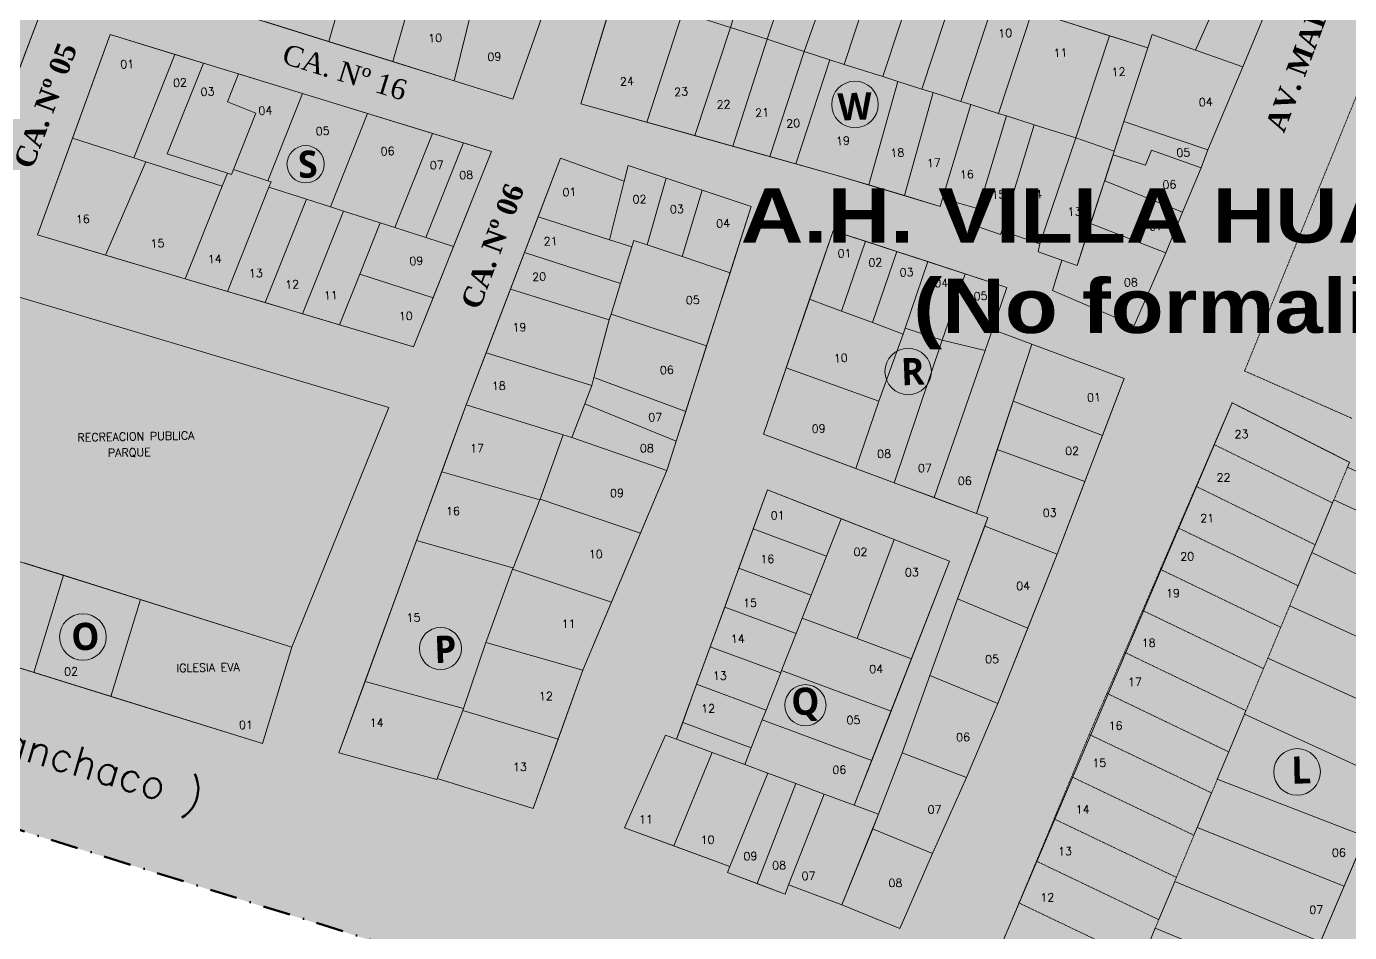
# Model space of a CAD drawing. Header units: millimetres. Extents: x -12449005 to 6504000, y 604360 to 27735491.
# Drawn here: x 712895.5 to 713139.6, y 9106718.8 to 9106885.8 of the extents above; entities that cross this region are included whole.
import ezdxf
from ezdxf.enums import TextEntityAlignment as Align

# ---------------------------------------------------------------- set-up
doc = ezdxf.new("R2010")
doc.units = ezdxf.units.MM
doc.header["$MEASUREMENT"] = 0
doc.header["$PDMODE"] = 3
doc.header["$PDSIZE"] = 0.5
for name, pattern in [('DASHDOTX2', [50.8, 25.4, -12.7, 0, -12.7]), ('HIDDEN', [9.525, 6.35, -3.175]), ('HIDDEN2', [0.1875, 0.125, -0.0625])]:
    doc.linetypes.add(name, pattern=pattern)
doc.layers.get('0').update_dxf_attribs({"lineweight": 15})
for name, color, linetype in [('_CALLES', 251, 'Continuous'), ('_CALLES_PRINCIPALES', 7, 'Continuous'), ('_LOTE_INFORMAL', 7, 'Continuous'), ('_LOTE_TEX_NUMLOT_INFORMAL', 251, 'Continuous'), ('_MANZANA_TEX_LETMAN_INFORMAL', 133, 'Continuous'), ('NUEVA ESPERANZA II', 160, 'Continuous')]:
    doc.layers.add(name, color=color, linetype=linetype)
for name, color, linetype, lineweight in [('A_LIMITES SECTORES', 1, 'DASHDOTX2', 50), ('JL - LOTE PRESCRITO', 190, 'Continuous', 30), ('JL - LOTES EXCEPTUADO', 33, 'Continuous', 30)]:
    doc.layers.add(name, color=color, linetype=linetype, lineweight=lineweight)
doc.styles.add('cota100', font='trebuc.ttf')
doc.styles.add('ROMANS', font='romans.shx')
doc.styles.get("Standard").update_dxf_attribs({"font": 'arial.ttf'})
doc.dimstyles.new('COTA _100', dxfattribs={"dimscale": 1.26, "dimtxt": 0.95, "dimasz": 0.04, "dimexe": 0.06, "dimexo": 0.1, "dimgap": 0.04, "dimtad": 0, "dimzin": 1, "dimdsep": 46, "dimtxsty": 'cota100', "dimblk": 'ARCHTICK', "dimcen": 0.09, "dimdle": 0.06, "dimse1": 1, "dimse2": 1, "dimsd1": 1, "dimsd2": 1, "dimclrd": 256, "dimclre": 178, "dimclrt": 7, "dimaunit": 1, "dimadec": 3, "dimazin": 0, "dimtfac": 1, "dimtmove": 2, "dimatfit": 2, "dimldrblk": 'ARCHTICK', "dimfxl": 1, "dimarcsym": 0})

# ---------------------------------------------------------------- blocks, each defined once
blk = doc.blocks.new('*D51')
at = {"layer": 'DEFPOINTS', "color": 0, "ltscale": 0.3, "transparency": 16777216}
for p in [(711798.11, 9107297.2, 0), (638644.95, 8884680.95), (638646.1, 8884680.58, 0)]:
    blk.add_point(p, dxfattribs=at)
at = {"layer": 'JL - LOTE PRESCRITO', "color": 7, "ltscale": 0.3, "transparency": 16777216, "insert": (1552507.84, 18611954.35), "char_height": 1.425, "attachment_point": 5, "rotation": 71.8094, "style": 'cota100'}
blk.add_mtext('234327.50', dxfattribs=at)
blk = doc.blocks.new('_ARCHTICK')
at = {"color": 0, "linetype": 'ByBlock', "const_width": 0.15}
blk.add_lwpolyline([(-0.5, -0.5), (0.5, 0.5)], dxfattribs=at)
blk = doc.blocks.new('*D53')
at = {"layer": 'DEFPOINTS', "color": 0, "ltscale": 0.3, "transparency": 16777216}
for p in [(711952.33, 9107351.33, 0), (711966.31, 9107342.82), (711965.47, 9107341.68, 0)]:
    blk.add_point(p, dxfattribs=at)
at = {"layer": 'JL - LOTE PRESCRITO', "color": 7, "ltscale": 0.3, "transparency": 16777216, "insert": (6503997.51, 4786217.92), "char_height": 1.425, "attachment_point": 5, "rotation": 323.7083, "style": 'cota100'}
blk.add_mtext('16.31', dxfattribs=at)
blk = doc.blocks.new('*D73')
at = {"layer": 'DEFPOINTS', "color": 0, "linetype": 'HIDDEN', "ltscale": 0.3, "transparency": 16777216}
for p in [(712012.2, 9107605.85, 0), (712011.73, 9107605.05, 0), (4170697.19, 7066169.49, 0)]:
    blk.add_point(p, dxfattribs=at)
at = {"layer": 'NUEVA ESPERANZA II', "color": 7, "linetype": 'HIDDEN', "lineweight": 0, "ltscale": 0.3, "transparency": 16777216, "insert": (2441354.93, 8086888.07, 0), "char_height": 1.197, "attachment_point": 5, "rotation": 329.4494, "style": 'cota100'}
blk.add_mtext('4016212.68', dxfattribs=at)
blk = doc.blocks.new('*D76')
at = {"layer": 'DEFPOINTS', "color": 0, "linetype": 'HIDDEN', "ltscale": 0.3, "transparency": 16777216}
for p in [(712060.23, 9107364.32, 0), (4611601.15, 6212854.71, 0), (4611601.67, 6212855.42, 0)]:
    blk.add_point(p, dxfattribs=at)
at = {"layer": 'NUEVA ESPERANZA II', "color": 7, "linetype": 'HIDDEN', "lineweight": 0, "ltscale": 0.3, "transparency": 16777216, "insert": (2661831.21, 7660110.22, 0), "char_height": 1.197, "attachment_point": 5, "rotation": 323.4146, "style": 'cota100'}
blk.add_mtext('4856398.38', dxfattribs=at)
blk = doc.blocks.new('*D277')
at = {"layer": 'DEFPOINTS', "color": 0, "ltscale": 0.3, "transparency": 16777216}
for p in [(5920851.92, 23470790.36), (5920853.1, 23470789.93, 0), (712025.22, 9107418.43, 0)]:
    blk.add_point(p, dxfattribs=at)
at = {"layer": 'JL - LOTES EXCEPTUADO', "color": 7, "ltscale": 0.3, "transparency": 16777216, "insert": (-3004046.3, 604365.52), "char_height": 1.425, "attachment_point": 5, "rotation": 70.067, "style": 'cota100'}
blk.add_mtext('15278688.71', dxfattribs=at)

msp = doc.modelspace()

# ---------------------------------------------------------------- hatches: boundary and pattern name
at = {"true_color": 0x474f51, "transparency": 33554534}
h = msp.add_hatch(color=251, dxfattribs=at)
h.dxf.hatch_style = 1
h.paths.add_polyline_path([(712887.487, 9107114.643), (712846.745, 9107131.336), (712752.994, 9106781.896), (713120.298, 9106666.779), (713234.294, 9106619.509), (713306.76, 9106788.635), (713529.82, 9106696.084), (713599.427, 9106823.03)])

# ---------------------------------------------------------------- linework, layer by layer
at = {"lineweight": 15}
for points in [[(713001.482, 9106910.268), (712924.625, 9106933.314), (712918.357, 9106913.242), (712921.221, 9106912.397), (712915.541, 9106894.246), (712985.242, 9106872.47), (712991.58, 9106890.339), (712994.917, 9106889.28)], [(712827.395, 9106910.663), (712898.217, 9106888.696), (712884.834, 9106853.292), (712814.063, 9106876.086), (712819.856, 9106893.55)], [(712897.594, 9106847.421), (712910.977, 9106884.354), (712981.315, 9106862.786), (712966.935, 9106826.76)], [(712953.176, 9106751.877), (712976.674, 9106816.061), (712994.041, 9106861.58), (713005.79, 9106857.312), (713006.514, 9106860.224), (713029.232, 9106852.641), (713013.691, 9106803.964), (712998.169, 9106767.162), (712989.03, 9106741.597), (712971.304, 9106747.182), (712971.216, 9106746.948)], [(713139.238, 9106804.574), (713139.608, 9106805.466), (713117.967, 9106816.459), (713074.705, 9106714.794), (713096.794, 9106702.833), (713122.905, 9106690.332), (713159.345, 9106775.969), (713165.958, 9106791.368), (713151.404, 9106798.099), (713151.651, 9106798.818)]]:
    msp.add_lwpolyline(points, close=True, dxfattribs=at)
for points in [[(713086.573, 9106842.759), (713084.822, 9106837.157), (713099.898, 9106830.701), (713105.747, 9106844.078), (713108.838, 9106851.579), (713112.264, 9106859.76), (713113.484, 9106863.11), (713119.936, 9106878.4), (713126.618, 9106894.574), (713132.851, 9106909.797), (713138.856, 9106924.195), (713130.804, 9106927.745), (713124.663, 9106913.02), (713118.583, 9106898.162), (713111.214, 9106881.501), (713103.224, 9106884.342), (713102.443, 9106881.882), (713098.005, 9106868.332)], [(713098.005, 9106868.332), (713102.424, 9106881.888), (713009.807, 9106911.285), (712997.818, 9106871.608), (713044.679, 9106858.491), (713064.128, 9106852.668), (713064.505, 9106854.105), (713071.149, 9106852.242), (713070.22, 9106849.187), (713075.244, 9106847.492), (713075.503, 9106848.174), (713082.505, 9106845.735), (713082.188, 9106844.284), (713086.573, 9106842.759)], [(713098.005, 9106868.332), (713089.353, 9106841.788), (713086.573, 9106842.759)], [(713080.998, 9106827.277), (713073.757, 9106829.969), (713076.419, 9106837.732), (713044.349, 9106848.185), (713031.495, 9106810.69), (713070.803, 9106796.055)], [(712874.11, 9106793.477), (712892.769, 9106836.337), (712962.409, 9106815.587), (712944.516, 9106771.408)], [(713080.998, 9106827.277), (713098.02, 9106820.933), (713085.686, 9106788.522), (713074.738, 9106760.978), (713068.962, 9106747.358), (713062.69, 9106733.297), (713056.65, 9106719.499), (713045.984, 9106723.88)], [(713080.998, 9106827.277), (713070.803, 9106796.055)], [(713052.735, 9106740.566), (713048.254, 9106742.228), (713065.839, 9106787.213), (713032.228, 9106800.423), (713015.485, 9106754.383), (713013.422, 9106755.148), (713005.883, 9106738.088), (713025.3, 9106730.915), (713024.844, 9106729.797), (713035.475, 9106725.854), (713036.132, 9106727.53), (713045.984, 9106723.88)], [(713052.735, 9106740.566), (713057.086, 9106751.895), (713062.164, 9106766.16), (713067.299, 9106780.295), (713072.911, 9106795.296), (713070.803, 9106796.055)], [(712944.516, 9106771.408), (712939.064, 9106753.584), (712868.466, 9106775.576), (712874.11, 9106793.477)], [(712874.11, 9106793.477), (712944.516, 9106771.408)], [(713045.984, 9106723.88), (713052.735, 9106740.566)], [(713045.984, 9106723.88), (713051.657, 9106737.873), (713052.735, 9106740.566)]]:
    msp.add_lwpolyline(points, dxfattribs=at)
at = {"linetype": 'HIDDEN2', "lineweight": 15}
msp.add_lwpolyline([(713140.064, 9106813.581), (713120.265, 9106822.32), (713146.791, 9106887.522)], dxfattribs=at)
for centre, radius in [((713048.381, 9106871.467), 4.294), ((712947.036, 9106860.446), 3.444), ((713058.2, 9106822.215), 4.294), ((712905.944, 9106773.257), 4.294), ((712971.921, 9106771.129), 3.889), ((713039.245, 9106760.68), 3.795), ((713129.951, 9106748.369), 4.294)]:
    msp.add_circle(centre, radius)
at = {"layer": '_LOTE_INFORMAL', "lineweight": 15}
for points in [[(713025.409, 9106885.664), (713031.3, 9106904.463)], [(712956.57, 9106901.333), (712951.325, 9106883.067)], [(713032.176, 9106883.52), (713038.478, 9106902.184)], [(713045.664, 9106899.903), (713038.998, 9106881.219)], [(713118.583, 9106898.162), (713111.214, 9106881.501)], [(712963.103, 9106879.387), (712968.347, 9106897.647)], [(713046.4, 9106878.865), (713052.622, 9106897.695)], [(712978.982, 9106894.319), (712974.462, 9106875.838)], [(713059.742, 9106895.435), (713053.519, 9106876.601)], [(713066.929, 9106893.154), (713060.705, 9106874.317)], [(713126.618, 9106894.574), (713119.936, 9106878.4)], [(713004.059, 9106892.264), (712997.818, 9106871.608), (713009.957, 9106868.21)], [(713067.891, 9106872.035), (713074.115, 9106890.873)], [(712892.964, 9106890.325), (712898.217, 9106888.696), (712891.427, 9106870.733)], [(712974.462, 9106875.838), (712985.242, 9106872.47), (712991.58, 9106890.339)], [(713016.554, 9106888.453), (713009.957, 9106868.21)], [(713081.073, 9106888.664), (713074.849, 9106869.826)], [(713095.371, 9106884.127), (713081.073, 9106888.664)], [(712939.527, 9106886.753), (712951.325, 9106883.067)], [(713025.409, 9106885.664), (713018.453, 9106887.874)], [(712922.928, 9106880.69), (712910.977, 9106884.354), (712904.052, 9106865.242)], [(713018.834, 9106865.725), (713025.409, 9106885.664)], [(713025.409, 9106885.664), (713032.176, 9106883.52)], [(713032.176, 9106883.52), (713025.821, 9106863.769)], [(713038.998, 9106881.219), (713032.176, 9106883.52)], [(713038.993, 9106881.204), (713032.176, 9106883.52)], [(713089.146, 9106865.288), (713095.371, 9106884.127)], [(713102.424, 9106881.888), (713095.371, 9106884.127)], [(713102.424, 9106881.888), (713103.224, 9106884.342), (713111.214, 9106881.501)], [(712951.325, 9106883.067), (712963.103, 9106879.387)], [(713038.993, 9106881.204), (713032.67, 9106861.852)], [(713038.993, 9106881.204), (713038.998, 9106881.219)], [(713043.715, 9106879.719), (713038.998, 9106881.219)], [(713102.424, 9106881.888), (713098.005, 9106868.332)], [(713119.936, 9106878.4), (713111.214, 9106881.501)], [(712922.928, 9106880.69), (712915.315, 9106861.618)], [(712928.186, 9106879.077), (712921.517, 9106862.369), (712932.611, 9106858.8)], [(712928.186, 9106879.077), (712922.928, 9106880.69)], [(712934.649, 9106877.095), (712928.186, 9106879.077)], [(712963.103, 9106879.387), (712974.462, 9106875.838)], [(713043.715, 9106879.719), (713037.487, 9106860.504)], [(713046.4, 9106878.865), (713043.715, 9106879.719)], [(713053.519, 9106876.601), (713046.4, 9106878.865)], [(712933.722, 9106859.441), (712937.873, 9106869.841), (712932.594, 9106871.948), (712934.649, 9106877.095)], [(712946.456, 9106873.475), (712934.649, 9106877.095)], [(713053.519, 9106876.601), (713056.267, 9106875.727)], [(713119.936, 9106878.4), (713113.486, 9106863.109)], [(713050.937, 9106856.617), (713056.267, 9106875.727)], [(713056.267, 9106875.727), (713060.705, 9106874.317)], [(713062.792, 9106873.653), (713057.518, 9106854.647)], [(713062.792, 9106873.653), (713060.705, 9106874.317)], [(713062.792, 9106873.653), (713067.891, 9106872.035)], [(712946.456, 9106873.475), (712940.043, 9106857.408)], [(712958.465, 9106869.793), (712946.456, 9106873.475)], [(713064.505, 9106854.105), (713069.779, 9106871.435)], [(713067.891, 9106872.035), (713069.779, 9106871.435)], [(713074.849, 9106869.826), (713069.779, 9106871.435)], [(712951.595, 9106852.583), (712958.465, 9106869.793)], [(712970.415, 9106866.128), (712958.465, 9106869.793)], [(713076.355, 9106869.348), (713071.149, 9106852.242)], [(713076.355, 9106869.348), (713074.849, 9106869.826)], [(713076.355, 9106869.348), (713081.454, 9106867.73)], [(713009.957, 9106868.21), (713018.834, 9106865.725)], [(713081.454, 9106867.73), (713075.503, 9106848.174)], [(713089.146, 9106865.288), (713081.454, 9106867.73)], [(713096.22, 9106862.857), (713098.005, 9106868.332)], [(713113.486, 9106863.109), (713098.005, 9106868.332)], [(712904.052, 9106865.242), (712897.594, 9106847.421), (712910.099, 9106843.695)], [(712915.315, 9106861.618), (712904.052, 9106865.242)], [(712970.415, 9106866.128), (712963.482, 9106848.759)], [(712976.152, 9106864.369), (712969.188, 9106846.924)], [(712976.152, 9106864.369), (712970.415, 9106866.128)], [(712974.324, 9106845.272), (712981.315, 9106862.786), (712976.152, 9106864.369)], [(713018.834, 9106865.725), (713025.821, 9106863.769)], [(713082.505, 9106845.735), (713089.146, 9106865.288)], [(713089.146, 9106865.288), (713096.22, 9106862.857)], [(712917.551, 9106860.899), (712915.315, 9106861.618)], [(713005.79, 9106857.312), (712994.041, 9106861.58), (712989.917, 9106850.77)], [(713025.821, 9106863.769), (713032.67, 9106861.852)], [(713032.67, 9106861.852), (713037.487, 9106860.504)], [(713095.991, 9106862.152), (713091.863, 9106849.491)], [(713108.838, 9106851.579), (713094.474, 9106857.388), (713095.991, 9106862.152)], [(713112.264, 9106859.76), (713103.071, 9106863.012), (713101.994, 9106860.241), (713095.991, 9106862.152)], [(713095.991, 9106862.152), (713096.22, 9106862.857)], [(713113.486, 9106863.109), (713112.264, 9106859.76)], [(712917.551, 9106860.899), (712910.099, 9106843.695)], [(712931.639, 9106856.367), (712917.551, 9106860.899)], [(712933.722, 9106859.441), (712933.369, 9106858.556), (712932.611, 9106858.8)], [(712940.043, 9106857.408), (712933.722, 9106859.441)], [(713013.581, 9106857.865), (713006.514, 9106860.224), (713005.79, 9106857.312)], [(713037.487, 9106860.504), (713044.679, 9106858.491), (713050.937, 9106856.617)], [(713112.264, 9106859.76), (713108.838, 9106851.579)], [(712932.611, 9106858.8), (712931.639, 9106856.367)], [(712940.043, 9106857.408), (712940.661, 9106857.209), (712940.269, 9106856.227)], [(713005.79, 9106857.312), (713003.105, 9106846.519)], [(713010.028, 9106845.574), (713013.581, 9106857.865)], [(713020.221, 9106855.649), (713013.581, 9106857.865)], [(713050.937, 9106856.617), (713057.518, 9106854.647)], [(712924.829, 9106839.306), (712931.639, 9106856.367)], [(712940.269, 9106856.227), (712932.592, 9106836.993)], [(712947.178, 9106854.004), (712940.269, 9106856.227)], [(713020.221, 9106855.649), (713016.519, 9106843.396)], [(713025.336, 9106840.437), (713029.232, 9106852.641), (713020.221, 9106855.649)], [(713064.505, 9106854.105), (713064.128, 9106852.668), (713057.518, 9106854.647)], [(713064.505, 9106854.105), (713071.149, 9106852.242)], [(712947.178, 9106854.004), (712939.56, 9106834.917)], [(712953.992, 9106851.812), (712946.431, 9106832.869)], [(712951.595, 9106852.583), (712947.178, 9106854.004)], [(712951.595, 9106852.583), (712953.992, 9106851.812)], [(712960.806, 9106849.62), (712953.992, 9106851.812)], [(713071.149, 9106852.242), (713070.22, 9106849.187), (713075.244, 9106847.492), (713075.503, 9106848.174)], [(712960.806, 9106849.62), (712957.032, 9106840.165)], [(712960.806, 9106849.62), (712963.482, 9106848.759)], [(712989.917, 9106850.77), (712987.386, 9106844.137)], [(713003.105, 9106846.519), (712989.917, 9106850.77)], [(713091.863, 9106849.491), (713089.353, 9106841.788), (713086.572, 9106842.757)], [(713105.747, 9106844.078), (713091.863, 9106849.491)], [(713108.838, 9106851.579), (713105.747, 9106844.078)], [(712963.482, 9106848.759), (712969.188, 9106846.924)], [(712974.324, 9106845.272), (712969.188, 9106846.924)], [(713050.32, 9106846.239), (713044.349, 9106848.185), (713040.009, 9106835.527)], [(713075.503, 9106848.174), (713082.505, 9106845.735)], [(712970.55, 9106835.817), (712974.324, 9106845.272)], [(713003.105, 9106846.519), (713007.235, 9106845.187)], [(713005.148, 9106838.462), (713007.235, 9106845.187)], [(713010.028, 9106845.574), (713007.607, 9106846.387), (713007.235, 9106845.187)], [(713010.028, 9106845.574), (713016.519, 9106843.396)], [(713050.32, 9106846.239), (713045.899, 9106833.344)], [(713056.11, 9106844.352), (713050.32, 9106846.239)], [(713056.11, 9106844.352), (713051.611, 9106831.227)], [(713061.843, 9106842.483), (713056.11, 9106844.352)], [(713082.505, 9106845.735), (713082.188, 9106844.284), (713086.572, 9106842.757)], [(712910.099, 9106843.695), (712924.829, 9106839.306)], [(712987.386, 9106844.137), (712984.819, 9106837.41)], [(713005.148, 9106838.462), (712987.386, 9106844.137)], [(713025.336, 9106840.437), (713016.519, 9106843.396)], [(713061.843, 9106842.483), (713057.639, 9106830.219)], [(713068.737, 9106840.236), (713061.843, 9106842.483)], [(713086.572, 9106842.757), (713084.822, 9106837.157), (713099.898, 9106830.701), (713105.747, 9106844.078)], [(712957.032, 9106840.165), (712953.302, 9106830.822)], [(712970.55, 9106835.817), (712957.032, 9106840.165)], [(713021.021, 9106826.922), (713025.336, 9106840.437)], [(713064.443, 9106827.995), (713068.737, 9106840.236)], [(713068.737, 9106840.236), (713076.419, 9106837.732), (713073.75, 9106829.972)], [(712924.829, 9106839.306), (712932.592, 9106836.993)], [(712932.592, 9106836.993), (712939.56, 9106834.917)], [(712984.819, 9106837.41), (712980.328, 9106825.637)], [(713003.061, 9106831.739), (712984.819, 9106837.41)], [(713003.394, 9106832.81), (713005.148, 9106838.462)], [(712944.516, 9106771.408), (712962.409, 9106815.587), (712892.769, 9106836.337), (712874.11, 9106793.477)], [(712939.56, 9106834.917), (712946.431, 9106832.869)], [(712953.302, 9106830.822), (712966.935, 9106826.76), (712970.55, 9106835.817)], [(713040.009, 9106835.527), (713035.681, 9106822.902)], [(713040.009, 9106835.527), (713045.899, 9106833.344)], [(712946.431, 9106832.869), (712953.302, 9106830.822)], [(713003.394, 9106832.81), (713003.061, 9106831.739)], [(713003.394, 9106832.81), (713021.021, 9106826.922)], [(713045.899, 9106833.344), (713051.611, 9106831.227)], [(713000.22, 9106821.097), (713003.061, 9106831.739)], [(713051.611, 9106831.227), (713057.266, 9106829.13)], [(713057.266, 9106829.13), (713057.639, 9106830.219)], [(713057.639, 9106830.219), (713064.443, 9106827.995)], [(713072.409, 9106826.075), (713073.75, 9106829.972)], [(713072.421, 9106826.072), (713073.75, 9106829.972)], [(713073.75, 9106829.972), (713080.998, 9106827.277)], [(713057.266, 9106829.13), (713052.806, 9106816.74)], [(713064.443, 9106827.995), (713055.63, 9106801.704)], [(713064.443, 9106827.995), (713072.409, 9106826.075)], [(713080.998, 9106827.277), (713077.563, 9106816.759)], [(713080.998, 9106827.277), (713098.02, 9106820.933), (713094.019, 9106810.437)], [(712980.328, 9106825.637), (712976.674, 9106816.061)], [(712999.837, 9106819.662), (712980.328, 9106825.637)], [(713017.159, 9106814.824), (713021.021, 9106826.922)], [(713072.409, 9106826.075), (713063.02, 9106798.953)], [(713063.02, 9106798.953), (713072.421, 9106826.072)], [(713072.409, 9106826.075), (713072.421, 9106826.072)], [(713035.681, 9106822.902), (713031.495, 9106810.69), (713048.555, 9106804.338)], [(713035.681, 9106822.902), (713052.806, 9106816.74)], [(712999.837, 9106819.662), (713000.22, 9106821.097)], [(713000.22, 9106821.097), (713017.159, 9106814.824)], [(712999.837, 9106819.662), (712998.544, 9106816.274)], [(712972.153, 9106803.712), (712976.674, 9106816.061)], [(712976.674, 9106816.061), (712994.528, 9106810.545)], [(712976.674, 9106816.061), (712994.519, 9106810.519)], [(712996.165, 9106810.039), (712998.544, 9106816.274)], [(713015.425, 9106809.394), (712998.544, 9106816.274)], [(713048.555, 9106804.338), (713052.806, 9106816.74)], [(713077.563, 9106816.759), (713074.643, 9106807.816)], [(713094.019, 9106810.437), (713077.563, 9106816.759)], [(713015.425, 9106809.394), (713017.159, 9106814.824)], [(712994.519, 9106810.519), (712990.284, 9106798.69)], [(712994.528, 9106810.545), (712994.519, 9106810.519)], [(712996.165, 9106810.039), (712994.528, 9106810.545)], [(713090.786, 9106801.952), (713094.019, 9106810.437)], [(713013.691, 9106803.964), (712996.165, 9106810.039)], [(713013.691, 9106803.964), (713015.425, 9106809.394)], [(713074.643, 9106807.816), (713070.803, 9106796.055)], [(713090.786, 9106801.952), (713074.643, 9106807.816)], [(712972.153, 9106803.712), (712967.512, 9106791.035)], [(712972.153, 9106803.712), (712990.219, 9106798.522)], [(713008.825, 9106792.426), (713013.691, 9106803.964)], [(713055.63, 9106801.704), (713048.555, 9106804.338)], [(713151.363, 9106798.118), (713151.651, 9106798.818), (713139.238, 9106804.574)], [(713029.596, 9106793.187), (713032.228, 9106800.423), (713045.832, 9106795.076)], [(713055.63, 9106801.704), (713063.02, 9106798.953)], [(713085.686, 9106788.522), (713090.786, 9106801.952)], [(712990.219, 9106798.522), (712985.307, 9106785.975), (712985.292, 9106785.979)], [(712990.284, 9106798.69), (712990.219, 9106798.522)], [(713008.825, 9106792.426), (712990.284, 9106798.69)], [(713070.803, 9106796.055), (713063.02, 9106798.953)], [(713136.504, 9106797.972), (713133.288, 9106790.266)], [(713136.753, 9106798.568), (713136.504, 9106797.972)], [(713149.172, 9106792.808), (713136.753, 9106798.568)], [(713070.803, 9106796.055), (713072.911, 9106795.296), (713072.318, 9106793.712)], [(713029.596, 9106793.187), (713026.965, 9106785.95)], [(713029.596, 9106793.187), (713043.124, 9106788.169)], [(713045.832, 9106795.076), (713043.124, 9106788.169)], [(713055.599, 9106791.237), (713045.832, 9106795.076)], [(713067.299, 9106780.295), (713072.318, 9106793.712)], [(713085.686, 9106788.522), (713072.318, 9106793.712)], [(712967.512, 9106791.035), (712957.989, 9106765.023)], [(712967.512, 9106791.035), (712985.292, 9106785.979)], [(713003.449, 9106779.681), (713008.825, 9106792.426)], [(713055.599, 9106791.237), (713048.815, 9106772.946)], [(713058.812, 9106769.238), (713065.839, 9106787.213), (713055.599, 9106791.237)], [(713043.124, 9106788.169), (713040.313, 9106780.999)], [(713080.256, 9106774.861), (713085.686, 9106788.522)], [(713132.689, 9106788.832), (713130.128, 9106782.696)], [(713133.288, 9106790.266), (713132.689, 9106788.832)], [(713132.689, 9106788.832), (713159.345, 9106775.969)], [(712902.339, 9106784.629), (712895.087, 9106786.902)], [(712980.278, 9106772.246), (712980.444, 9106772.739), (712985.208, 9106785.75)], [(712985.292, 9106785.979), (712985.208, 9106785.75)], [(712985.208, 9106785.75), (713003.449, 9106779.681)], [(713026.965, 9106785.95), (713024.35, 9106778.761)], [(713026.965, 9106785.95), (713040.313, 9106780.999)], [(712902.339, 9106784.629), (712896.864, 9106766.729)], [(712916.557, 9106780.172), (712902.339, 9106784.629)], [(713040.313, 9106780.999), (713038.635, 9106776.722)], [(712916.557, 9106780.172), (712911.09, 9106762.298)], [(712944.516, 9106771.408), (712916.557, 9106780.172)], [(712998.169, 9106767.162), (713003.449, 9106779.681)], [(713024.35, 9106778.761), (713021.691, 9106771.45)], [(713024.35, 9106778.761), (713037.519, 9106773.876)], [(713062.164, 9106766.16), (713067.299, 9106780.295)], [(713080.256, 9106774.861), (713067.299, 9106780.295)], [(713128.587, 9106779.004), (713155.431, 9106766.771)], [(713038.635, 9106776.722), (713037.519, 9106773.876)], [(713038.635, 9106776.722), (713048.815, 9106772.946)], [(713037.519, 9106773.876), (713034.857, 9106767.086)], [(713074.738, 9106760.978), (713080.256, 9106774.861)], [(712911.09, 9106762.298), (712939.064, 9106753.584), (712944.516, 9106771.408)], [(712980.278, 9106772.246), (712976.162, 9106760.067)], [(712980.278, 9106772.246), (712998.169, 9106767.162)], [(713021.691, 9106771.45), (713019.176, 9106764.533)], [(713021.691, 9106771.45), (713034.679, 9106766.632)], [(713048.815, 9106772.946), (713058.812, 9106769.238)], [(712889.608, 9106768.99), (712896.864, 9106766.729)], [(713055.044, 9106759.598), (713058.812, 9106769.238)], [(713124.554, 9106769.342), (713151.359, 9106757.201)], [(712896.864, 9106766.729), (712911.09, 9106762.298)], [(712993.608, 9106754.403), (712998.169, 9106767.162)], [(713034.679, 9106766.632), (713031.992, 9106759.779)], [(713034.857, 9106767.086), (713034.679, 9106766.632)], [(713034.857, 9106767.086), (713055.044, 9106759.598)], [(713057.086, 9106751.895), (713062.164, 9106766.16)], [(713074.738, 9106760.978), (713062.164, 9106766.16)], [(712957.989, 9106765.023), (712953.176, 9106751.877), (712971.216, 9106746.948), (712971.304, 9106747.182)], [(712957.989, 9106765.023), (712976.162, 9106760.067)], [(713019.176, 9106764.533), (713016.613, 9106757.484)], [(713019.176, 9106764.533), (713031.992, 9106759.779)], [(712976.013, 9106759.674), (712971.304, 9106747.182)], [(712976.162, 9106760.067), (712976.013, 9106759.674)], [(712993.608, 9106754.403), (712976.013, 9106759.674)], [(713031.992, 9106759.779), (713031.279, 9106757.962)], [(713051.476, 9106750.471), (713055.044, 9106759.598)], [(713074.738, 9106760.978), (713068.962, 9106747.358)], [(713120.24, 9106759.006), (713117.341, 9106752.059)], [(713120.519, 9106759.674), (713120.24, 9106759.006)], [(713146.935, 9106746.804), (713120.24, 9106759.006)], [(713016.613, 9106757.484), (713015.485, 9106754.383)], [(713016.613, 9106757.484), (713029.254, 9106752.796)], [(713031.279, 9106757.962), (713029.254, 9106752.796)], [(713031.279, 9106757.962), (713051.476, 9106750.471)], [(712971.304, 9106747.182), (712989.03, 9106741.597), (712993.608, 9106754.403)], [(713014.982, 9106734.727), (713005.883, 9106738.088), (713013.422, 9106755.148), (713015.485, 9106754.383)], [(713015.485, 9106754.383), (713022.02, 9106751.959)], [(713022.02, 9106751.959), (713014.982, 9106734.727)], [(713022.02, 9106751.959), (713028.049, 9106749.723)], [(713029.254, 9106752.796), (713028.049, 9106749.723)], [(713052.735, 9106740.566), (713057.086, 9106751.895)], [(713068.962, 9106747.358), (713057.086, 9106751.895)], [(713117.341, 9106752.059), (713115.233, 9106747.009)], [(713028.049, 9106749.723), (713032.333, 9106748.134)], [(713048.254, 9106742.228), (713051.476, 9106750.471)], [(713032.333, 9106748.134), (713025.3, 9106730.915)], [(713032.333, 9106748.134), (713037.499, 9106746.217)], [(713062.689, 9106733.298), (713068.962, 9106747.358)], [(713115.233, 9106747.009), (713142.541, 9106736.479)], [(713037.499, 9106746.217), (713030.318, 9106727.767)], [(713042.703, 9106744.287), (713036.132, 9106727.53)], [(713037.499, 9106746.217), (713042.703, 9106744.287)], [(713042.703, 9106744.287), (713048.254, 9106742.228)], [(713114.183, 9106744.493), (713111.535, 9106738.149)], [(713048.254, 9106742.228), (713052.735, 9106740.566)], [(713051.647, 9106737.877), (713052.735, 9106740.566)], [(713045.984, 9106723.88), (713051.647, 9106737.877)], [(713062.689, 9106733.298), (713051.647, 9106737.877)], [(713111.535, 9106738.149), (713110.928, 9106736.695)], [(713138.626, 9106727.277), (713111.535, 9106738.149)], [(713014.982, 9106734.727), (713025.3, 9106730.915)], [(713138.626, 9106727.277), (713142.541, 9106736.479)], [(713045.984, 9106723.88), (713056.65, 9106719.499), (713062.689, 9106733.298)], [(713025.3, 9106730.915), (713024.844, 9106729.797), (713030.318, 9106727.767)], [(713036.132, 9106727.53), (713035.475, 9106725.854), (713030.318, 9106727.767)], [(713036.132, 9106727.53), (713045.984, 9106723.88)], [(713107.367, 9106728.164), (713104.43, 9106721.127)], [(713107.367, 9106728.164), (713134.28, 9106717.063)], [(713134.28, 9106717.063), (713138.626, 9106727.277)], [(713103.785, 9106719.582), (713101.214, 9106713.421)], [(713103.785, 9106719.582), (713130.638, 9106708.505)]]:
    msp.add_lwpolyline(points, dxfattribs=at)
at = {"layer": '_LOTE_INFORMAL', "linetype": 'HIDDEN2', "lineweight": 15}
for points in [[(713114.642, 9106808.744), (713117.967, 9106816.459), (713139.608, 9106805.466), (713139.238, 9106804.574)], [(713114.642, 9106808.744), (713111.318, 9106801.034)], [(713114.642, 9106808.744), (713136.504, 9106797.972)], [(713136.753, 9106798.568), (713139.238, 9106804.574)], [(713111.318, 9106801.034), (713108.013, 9106793.365)], [(713111.318, 9106801.034), (713133.288, 9106790.266)], [(713108.013, 9106793.365), (713104.722, 9106785.73)], [(713108.013, 9106793.365), (713130.128, 9106782.696)], [(713104.722, 9106785.73), (713101.454, 9106778.149)], [(713126.932, 9106775.04), (713104.722, 9106785.73)], [(713128.587, 9106779.004), (713130.128, 9106782.696)], [(713126.932, 9106775.04), (713128.587, 9106779.004)], [(713101.454, 9106778.149), (713098.128, 9106770.432)], [(713123.755, 9106767.426), (713101.454, 9106778.149)], [(713124.554, 9106769.342), (713126.932, 9106775.04)], [(713094.864, 9106762.86), (713098.128, 9106770.432)], [(713098.128, 9106770.432), (713120.519, 9106759.674)], [(713123.755, 9106767.426), (713124.554, 9106769.342)], [(713120.519, 9106759.674), (713123.755, 9106767.426)], [(713091.598, 9106755.284), (713094.864, 9106762.86)], [(713094.864, 9106762.86), (713117.341, 9106752.059)], [(713088.35, 9106747.482), (713091.598, 9106755.284)], [(713091.598, 9106755.284), (713114.183, 9106744.493)], [(713085.127, 9106739.702), (713085.107, 9106739.712), (713088.35, 9106747.482)], [(713110.928, 9106736.695), (713088.35, 9106747.482)], [(713115.233, 9106747.009), (713114.183, 9106744.493)], [(713081.865, 9106731.907), (713085.127, 9106739.702)], [(713107.685, 9106728.925), (713085.127, 9106739.702)], [(713110.928, 9106736.695), (713107.685, 9106728.925)], [(713078.643, 9106724.204), (713081.865, 9106731.907)], [(713104.43, 9106721.127), (713081.865, 9106731.907)], [(713107.685, 9106728.925), (713107.367, 9106728.164)], [(713078.643, 9106724.204), (713074.705, 9106714.794), (713096.794, 9106702.833)], [(713078.643, 9106724.204), (713101.214, 9106713.421)], [(713104.43, 9106721.127), (713103.785, 9106719.582)]]:
    msp.add_lwpolyline(points, dxfattribs=at)
at = {"layer": 'A_LIMITES SECTORES', "color": 251, "ltscale": 0.2, "true_color": 0x474f51}
msp.add_lwpolyline([(713120.324, 9106666.827), (712753.021, 9106781.944), (712846.771, 9107131.384), (712887.513, 9107114.691), (713599.454, 9106823.078), (713529.846, 9106696.132), (713306.786, 9106788.683), (713234.32, 9106619.557)], close=True, dxfattribs=at)

# ---------------------------------------------------------------- texts
at = {"color": 5, "insert": (712968.07, 9106855.98), "char_height": 10, "attachment_point": 1}
msp.add_mtext_dynamic_manual_height_columns('\\pi59.24202;{\\fArial Black|b0|i0|c0|p34;\\C59;\\c4542023;A.H. VILLA HUANCHACO\\P\\pi91.08717;(No formalizado)}', width=306.40354, gutter_width=1, heights=[0], dxfattribs=at)
at = {"layer": '_CALLES', "color": 7, "char_height": 3.75, "attachment_point": 1}
for s, insert, width, rotation in [('{\\fBook Antiqua|b1|i0|c0|p18;AV. MARCOS VASQUEZ}', (713124.017, 9106867.384), 111.48075, 69.66581), ('{\\fBook Antiqua|b1|i0|c0|p18;CA. Nº 05}', (712893.07, 9106860.637), 111.48075, 69.66581), ('{\\fBook Antiqua|b0|i0|c0|p18;CA. Nº 16}', (712943.547, 9106882.74), 66.52521, 342.73679), ('{\\fBook Antiqua|b1|i0|c0|p18;CA. Nº 06}', (712975.559, 9106834.698), 111.48075, 69.66581)]:
    msp.add_mtext(s, dxfattribs=dict(at, insert=insert, width=width, rotation=rotation))
at = {"layer": '_CALLES_PRINCIPALES', "style": 'ROMANS'}
msp.add_text('AV. CHAN CHAN ( Huanchaco )', height=5.5, rotation=343.59582, dxfattribs=at).set_placement((712815.953, 9106773.75))
msp.add_text('AV. CHAN CHAN ( Huanchaco )', height=5.5, rotation=343.59582, dxfattribs=at).set_placement((712815.953, 9106773.75))
at = {"layer": '_LOTE_TEX_NUMLOT_INFORMAL', "color": 7, "style": 'ROMANS'}
for s, rotation, p in [('10', 2.40556, (712970.932, 9106883.72)), ('10', 3.11926, (713076.105, 9106884.603)), ('09', 2.40556, (712981.854, 9106880.287)), ('11', 3.11926, (713086.285, 9106881.006)), ('01', 2.40556, (712914.126, 9106878.895)), ('02', 2.40556, (712923.863, 9106875.498)), ('24', 3.11926, (713006.307, 9106875.75)), ('12', 3.11926, (713097.011, 9106877.495)), ('03', 2.40556, (712928.927, 9106873.817)), ('23', 3.11926, (713016.306, 9106873.83)), ('04', 2.40556, (712939.597, 9106870.339)), ('22', 3.11926, (713024.148, 9106871.486)), ('04', 2.40556, (713113.089, 9106871.934)), ('21', 3.11926, (713031.251, 9106869.977)), ('20', 3.11926, (713036.993, 9106868.001)), ('05', 2.40556, (712950.173, 9106866.572)), ('19', 3.11926, (713046.166, 9106864.762)), ('06', 2.40556, (712962.16, 9106862.85)), ('18', 3.11926, (713056.2, 9106862.579)), ('17', 3.11926, (713062.945, 9106860.689)), ('05', 2.40556, (713108.96, 9106862.603)), ('07', 2.40556, (712971.232, 9106860.293)), ('08', 2.40556, (712976.657, 9106858.452)), ('16', 3.11926, (713069.02, 9106858.576)), ('06', 2.40556, (713106.386, 9106856.711)), ('01', 2.40556, (712995.708, 9106855.329)), ('02', 2.40556, (713008.634, 9106853.995)), ('15', 3.11926, (713074.856, 9106854.848)), ('14', 3.11926, (713081.616, 9106854.872)), ('03', 2.40556, (713015.522, 9106852.163)), ('13', 3.11926, (713088.885, 9106851.716)), ('16', 2.40556, (712905.907, 9106850.326)), ('04', 2.40556, (713024.047, 9106849.551)), ('07', 2.40556, (713103.952, 9106848.993)), ('21', 2.40556, (712992.243, 9106846.249)), ('15', 2.40556, (712919.703, 9106845.848)), ('01', 2.40556, (713046.468, 9106844.005)), ('14', 2.40556, (712930.272, 9106842.975)), ('09', 2.40556, (712967.456, 9106842.612)), ('02', 2.40556, (713052.148, 9106842.352)), ('13', 2.40556, (712937.849, 9106840.343)), ('20', 2.40556, (712990.11, 9106839.714)), ('03', 2.40556, (713057.906, 9106840.509)), ('08', 2.40556, (713099.28, 9106838.646)), ('12', 2.40556, (712944.555, 9106838.295)), ('11', 2.40556, (712951.675, 9106836.276)), ('04', 2.40556, (713064.304, 9106838.532)), ('05', 2.40556, (713018.462, 9106835.399)), ('05', 2.40556, (713071.561, 9106836.141)), ('10', 2.40556, (712965.502, 9106832.463)), ('19', 2.40556, (712986.474, 9106830.379)), ('10', 3.36491, (713045.752, 9106824.69)), ('06', 2.40556, (713013.673, 9106822.505)), ('18', 2.40556, (712982.665, 9106819.586)), ('01', 2.71902, (713092.478, 9106817.438)), ('07', 1.05343, (713011.539, 9106813.77)), ('RECREACION PUBLICA', 1.05343, (712915.727, 9106810.243)), ('09', 1.05343, (713041.68, 9106811.684)), ('23', 1.05343, (713119.687, 9106810.684)), ('PARQUE', 1.05343, (712914.5, 9106807.222)), ('17', 1.05343, (712978.66, 9106808.062)), ('08', 1.05343, (713009.984, 9106808.072)), ('08', 1.05343, (713053.748, 9106807.053)), ('02', 1.05343, (713088.435, 9106807.585)), ('07', 1.05343, (713061.281, 9106804.402)), ('06', 1.05343, (713068.634, 9106802.069)), ('22', 1.05343, (713116.378, 9106802.673)), ('09', 1.05343, (713004.482, 9106799.801)), ('16', 1.05343, (712974.214, 9106796.466)), ('01', 1.05343, (713034.118, 9106795.688)), ('03', 1.05343, (713084.307, 9106796.181)), ('21', 1.05343, (713113.369, 9106795.172)), ('10', 1.05343, (713000.557, 9106788.551)), ('16', 1.05343, (713032.206, 9106787.635)), ('02', 1.05343, (713049.404, 9106788.957)), ('20', 1.05343, (713109.673, 9106788.109)), ('03', 1.05343, (713058.876, 9106785.189)), ('04', 1.05343, (713079.416, 9106782.672)), ('19', 1.05343, (713107.045, 9106781.322)), ('15', 1.05343, (713029.02, 9106779.538)), ('15', 1.05343, (712966.944, 9106776.832)), ('11', 1.05343, (712995.55, 9106775.685)), ('14', 1.05343, (713026.753, 9106772.923)), ('18', 1.05343, (713102.56, 9106772.174)), ('05', 1.05343, (713073.678, 9106769.184)), ('02', 1.05343, (712903.76, 9106766.912)), ('IGLESIA EVA', 1.05343, (712929.041, 9106767.621)), ('13', 1.05343, (713023.442, 9106766.121)), ('04', 1.05343, (713052.306, 9106767.349)), ('17', 1.05343, (713100.025, 9106764.967)), ('12', 1.05343, (712991.358, 9106762.355)), ('12', 1.05343, (713021.293, 9106760.078)), ('01', 1.05343, (712936.022, 9106757.035)), ('14', 1.05343, (712960.134, 9106757.437)), ('05', 1.05343, (713048.096, 9106757.95)), ('16', 1.05343, (713096.463, 9106756.891)), ('06', 1.05343, (713068.323, 9106754.804)), ('13', 1.05343, (712986.564, 9106749.3)), ('06', 1.05343, (713045.491, 9106748.769)), ('15', 1.05343, (713093.455, 9106750.024)), ('07', 1.05343, (713063.069, 9106741.446)), ('14', 1.05343, (713090.383, 9106741.453)), ('11', 1.05343, (713009.814, 9106739.621)), ('10', 1.05343, (713021.19, 9106735.841)), ('13', 1.05343, (713087.137, 9106733.736)), ('09', 1.05343, (713029.091, 9106732.853)), ('06', 1.05343, (713137.66, 9106733.467)), ('08', 1.05343, (713034.385, 9106731.159)), ('07', 1.05343, (713039.822, 9106729.191)), ('08', 1.05343, (713055.837, 9106727.917)), ('12', 1.05343, (713083.867, 9106725.218)), ('07', 1.05343, (713133.499, 9106722.958))]:
    msp.add_text(s, height=1.5, rotation=rotation, dxfattribs=at).set_placement(p, align=Align.MIDDLE)
at = {"layer": '_MANZANA_TEX_LETMAN_INFORMAL', "color": 7, "char_height": 5, "attachment_point": 1}
for s, insert, width, rotation in [('{\\fTrebuchet MS|b1|i0|c0|p34;W}', (713045.116, 9106873.49), 6.7863, 2.15991), ('{\\fTrebuchet MS|b1|i0|c0|p34;S}', (712945.538, 9106862.874), 15.52862, 2.40556), ('{\\fTrebuchet MS|b1|i0|c0|p34;R}', (713056.777, 9106824.645), 6.81333, 2.40556), ('{\\fTrebuchet MS|b1|i0|c0|p34;O}', (712903.663, 9106775.706), 15.52862, 3.31842), ('{\\fTrebuchet MS|b1|i0|c0|p34;P}', (712970.661, 9106773.428), 4.41633, 2.40556), ('{\\fTrebuchet MS|b1|i0|c0|p34;Q}', (713036.524, 9106763.793), 7.98918, 2.40556), ('{\\fTrebuchet MS|b1|i0|c0|p34;L}', (713128.815, 9106751.192), 15.52862, 1.13805)]:
    msp.add_mtext(s, dxfattribs=dict(at, insert=insert, width=width, rotation=rotation))

# ---------------------------------------------------------------- dimensions: what is measured, and where the dimension line sits
at = {"layer": 'JL - LOTE PRESCRITO', "ltscale": 0.3}
for base, p1, p2, angle, picture, middle in [((638644.95, 8884680.953, 0), (711798.107, 9107297.202, 0), (638646.098, 8884680.575, 0), 251.80943, '*D51', (1552507.844, 18611954.349, 0)), ((711966.313, 9107342.822, 0), (711952.326, 9107351.331, 0), (711965.473, 9107341.678, 0), 323.70827, '*D53', (6503997.511, 4786217.922, 0))]:
    dim = msp.add_linear_dim(base=base, p1=p1, p2=p2, angle=angle, dimstyle='COTA _100', override={"dimscale": 1.5}, dxfattribs=at)
    dim.commit()
    dim.dimension.update_dxf_attribs({"geometry": picture, "text_midpoint": middle, "dimtype": 161})
at = {"layer": 'JL - LOTES EXCEPTUADO', "ltscale": 0.3}
dim = msp.add_linear_dim(base=(5920851.924857054, 23470790.356056061, 0.000000005), p1=(712025.222492767, 9107418.427517591, 0.000000004), p2=(5920853.097571281, 23470789.930775229, 0.000000001), angle=70.066995566, dimstyle='COTA _100', override={"dimscale": 1.5}, dxfattribs=at)
dim.commit()
dim.dimension.update_dxf_attribs({"geometry": '*D277', "text_midpoint": (-3004046.296434489, 604365.524695335, 0.000000005), "dimtype": 161})
at = {"layer": 'NUEVA ESPERANZA II', "linetype": 'HIDDEN', "lineweight": 0, "ltscale": 0.3}
for p1, p2, distance, picture, middle in [((4170697.188284783, 7066169.48580675, 0.000000001), (712011.729687415, 9107605.053734764, 0.000000001), -0.93001305, '*D73', (2441354.931710498, 8086888.07068019, 0.000000001)), ((712060.231841858, 9107364.317540675, 0.000000001), (4611601.151797256, 6212854.712911038, 0.000000001), 0.875501777, '*D76', (2661831.213635954, 7660110.218227286, 0.000000001))]:
    dim = msp.add_aligned_dim(p1=p1, p2=p2, distance=distance, dimstyle='COTA _100', dxfattribs=at)
    dim.commit()
    dim.dimension.update_dxf_attribs({"geometry": picture, "text_midpoint": middle})

doc.saveas('drawing.dxf')
